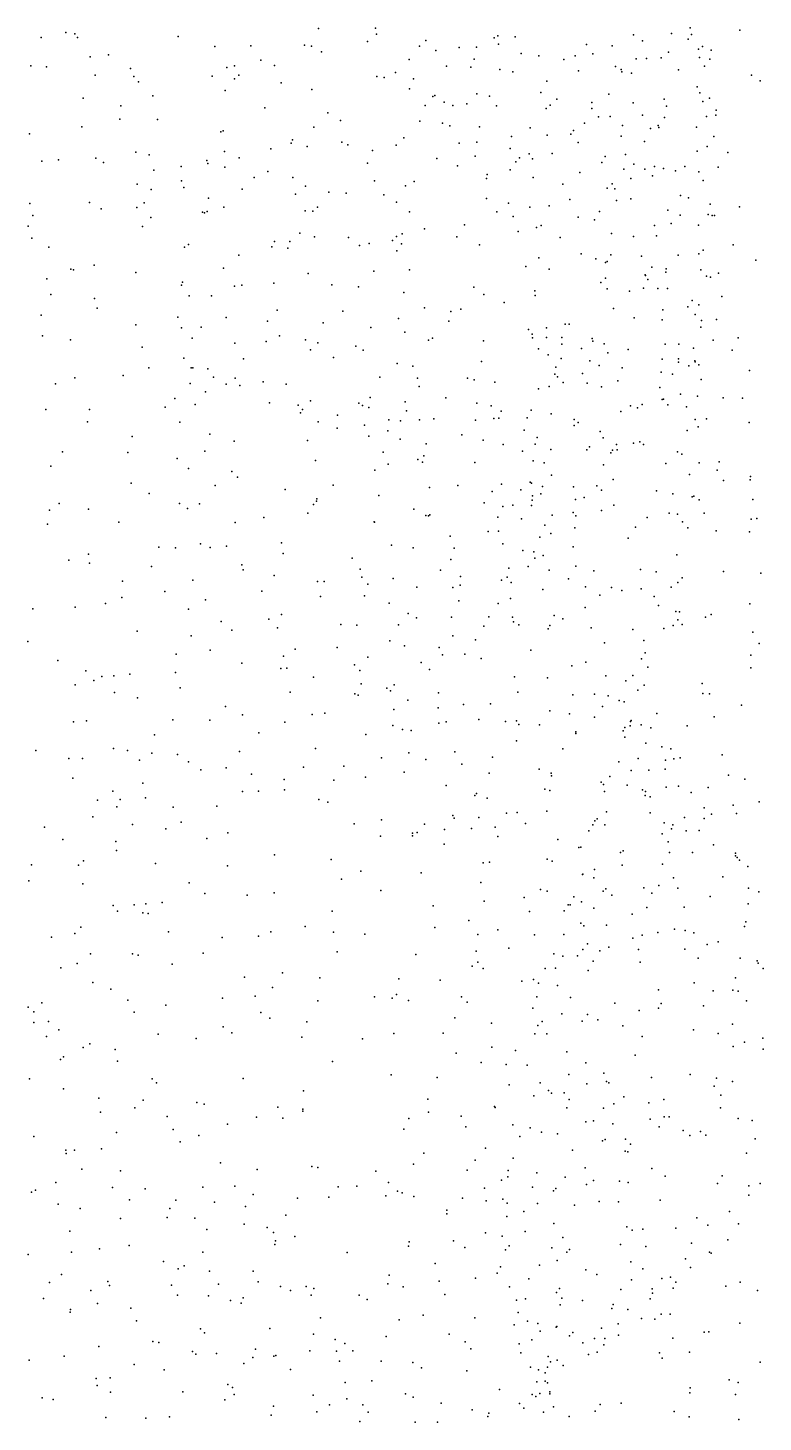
# Model space of a CAD drawing. Header units: metres. Extents: x -25 to 25, y -27.7 to 27.8.
# Drawn here: x -0.499 to 0.913, y -10.714 to -8.034 of the extents above; entities that cross this region are included whole.
import ezdxf

# ---------------------------------------------------------------- set-up
doc = ezdxf.new("R2010")
doc.units = ezdxf.units.M

msp = doc.modelspace()

# ---------------------------------------------------------------- linework, layer by layer
for p in [(0.0594, -8.0354, 0.8629), (0.1688, -8.0348, 21.5922), (0.7734, -8.0342, 22.6633), (0.8689, -8.0383, 4.5713), (-0.4734, -8.0529, 23.0585), (-0.4258, -8.0433, 22.234), (-0.4083, -8.0454, 21.0852), (-0.4035, -8.0527, 0.9804), (-0.2102, -8.0505, 0.8836), (0.1534, -8.0604, 4.7418), (0.171, -8.0462, 21.3028), (0.2658, -8.0587, 23.1806), (0.3968, -8.0535, 2.8511), (0.4039, -8.0498, 23.1397), (0.4055, -8.0655, 20.8941), (0.4372, -8.0516, 20.7911), (0.5741, -8.0659, 15.3772), (0.6645, -8.0475, 3.0953), (0.6818, -8.0591, 22.8795), (0.7374, -8.0449, 22.7911), (0.7693, -8.056, 22.2941), (0.7762, -8.0468, 3.3576), (-0.3793, -8.09, 23.1048), (-0.3442, -8.086, 14.3398), (-0.1394, -8.0698, 22.7531), (-0.0708, -8.0685, 22.9294), (0.0327, -8.0676, 23.2212), (0.0459, -8.0696, 20.0128), (0.0653, -8.0805, 14.6563), (0.2533, -8.0695, 21.6854), (0.2849, -8.0777, 21.152), (0.33, -8.072, 21.7407), (0.3627, -8.071, 23.3262), (0.449, -8.0835, 14.805), (0.4827, -8.0881, 21.8705), (0.5526, -8.0882, 14.1727), (0.5865, -8.0841, 15.1414), (0.6233, -8.0687, 22.0303), (0.6697, -8.0937, 0.8963), (0.6896, -8.0928, 4.7391), (0.7179, -8.0919, 14.8379), (0.7317, -8.0807, 20.4047), (0.7895, -8.0754, 22.3856), (0.7916, -8.0914, 14.17), (0.7969, -8.0699, 22.4709), (0.8135, -8.0769, 20.2497), (-0.4929, -8.1074, 21.7623), (-0.4629, -8.1089, 14.4201), (-0.3019, -8.112, 23.1421), (-0.1167, -8.1104, 20.9098), (-0.102, -8.1071, 23.2045), (-0.0514, -8.0963, 20.5352), (-0.0253, -8.1065, 14.6015), (0.2075, -8.1202, 21.3971), (0.2076, -8.1202, 21.5083), (0.2339, -8.0948, 21.6069), (0.3055, -8.1078, 0.8433), (0.3523, -8.1095, 14.7717), (0.3584, -8.0946, 21.0651), (0.4079, -8.1144, 21.7838), (0.4331, -8.1189, 20.9603), (0.531, -8.0951, 20.7066), (0.5586, -8.1165, 21.9372), (0.63, -8.1084, 14.8121), (0.6408, -8.1139, 14.8362), (0.642, -8.1185, 20.542), (0.7507, -8.115, 22.2136), (0.801, -8.1077, 22.5982), (0.8112, -8.0943, 14.8804), (-0.3695, -8.1252, 21.2721), (-0.2953, -8.1278, 14.4703), (-0.2864, -8.1376, 0.7674), (-0.1447, -8.1267, 22.5965), (-0.102, -8.1323, 12.4945), (-0.0933, -8.1254, 4.7172), (-0.0121, -8.1399, 14.213), (0.1715, -8.1276, 0.7341), (0.1859, -8.1295, 14.2153), (0.2417, -8.132, 2.9707), (0.4984, -8.1367, 23.0976), (0.6605, -8.1214, 15.8979), (0.7866, -8.1477, 14.7927), (0.8915, -8.1251, 20.1313), (0.9077, -8.1361, 14.8747), (-0.3925, -8.1693, 14.4317), (-0.2586, -8.1651, 12.7238), (-0.1196, -8.1544, 12.8082), (0.0467, -8.1527, 23.2374), (0.2345, -8.1516, 23.2127), (0.2794, -8.1663, 21.5738), (0.2832, -8.1644, 4.8367), (0.3634, -8.1612, 23.171), (0.388, -8.1654, 21.1343), (0.4863, -8.1582, 14.7757), (0.5174, -8.1713, 20.8448), (0.6172, -8.1617, 21.985), (0.7234, -8.171, 20.4545), (0.7922, -8.159, 14.3934), (0.8105, -8.169, 22.423), (-0.3199, -8.1841, 4.7073), (-0.0437, -8.1881, 20.7077), (0.0774, -8.1973, 12.707), (0.2642, -8.1837, 19.7874), (0.3012, -8.1772, 21.3), (0.3178, -8.1831, 21.6739), (0.3443, -8.1805, 21.2263), (0.4017, -8.1838, 0.7463), (0.4968, -8.1892, 20.9762), (0.5046, -8.183, 14.0531), (0.5845, -8.1893, 20.7497), (0.5848, -8.1777, 15.5174), (0.664, -8.1782, 14.7592), (0.7279, -8.1845, 22.8547), (0.7978, -8.1755, 22.3086), (0.8232, -8.1926, 22.55), (-0.395, -8.2246, 2.9536), (-0.3219, -8.2099, 23.1425), (-0.2498, -8.21, 0.612), (0.0507, -8.225, 14.0565), (0.102, -8.2123, 14.627), (0.2544, -8.2134, 3.1526), (0.298, -8.2176, 21.4012), (0.3116, -8.2227, 23.0892), (0.3685, -8.2246, 14.7294), (0.4659, -8.2264, 3.261), (0.5705, -8.2175, 0.7565), (0.5971, -8.2049, 15.045), (0.6196, -8.2046, 19.5898), (0.6432, -8.2219, 20.6153), (0.6821, -8.2022, 22.9557), (0.6971, -8.2276, 20.529), (0.7122, -8.222, 14.5164), (0.713, -8.2257, 3.4661), (0.7239, -8.2064, 22.0985), (0.7855, -8.2249, 14.7155), (0.8045, -8.2043, 23.2744), (0.823, -8.2019, 16.071), (-0.4957, -8.2379, 14.4288), (-0.1283, -8.2339, 14.5023), (-0.1235, -8.232, 23.2175), (0.0096, -8.2491, 23.2531), (0.1044, -8.254, 23.2553), (0.2235, -8.2458, 14.6709), (0.3639, -8.2537, 13.9544), (0.4305, -8.2431, 21.746), (0.4989, -8.2404, 21.0757), (0.5443, -8.2386, 23.0889), (0.549, -8.2312, 21.879), (0.5583, -8.2546, 20.9647), (0.6407, -8.2426, 14.7064), (0.686, -8.2524, 22.0333), (0.8189, -8.2433, 22.6413), (-0.2917, -8.2732, 21.9683), (-0.266, -8.2784, 21.2981), (-0.1212, -8.272, 22.3305), (-0.0319, -8.2667, 22.5293), (0.0068, -8.2558, 20.4129), (0.0378, -8.2622, 14.5698), (0.1157, -8.2587, 22.828), (0.1632, -8.2697, 19.9557), (0.2089, -8.2596, 13.9559), (0.3299, -8.2559, 21.5327), (0.3602, -8.2806, 21.3828), (0.4274, -8.2659, 23.1575), (0.464, -8.2762, 23.0758), (0.5086, -8.2759, 21.8153), (0.6101, -8.2814, 14.9002), (0.6491, -8.2774, 20.7008), (0.7866, -8.2712, 20.3586), (0.8059, -8.2623, 3.5947), (0.8456, -8.2738, 20.2507), (-0.4721, -8.2905, 23.0913), (-0.4398, -8.2881, 0.6507), (-0.3683, -8.2845, 23.1303), (-0.3535, -8.2928, 14.3608), (-0.2568, -8.3076, 14.445), (-0.2044, -8.3008, 23.185), (-0.1548, -8.2889, 13.006), (-0.1533, -8.2947, 0.4405), (-0.1205, -8.3022, 13.9413), (-0.0928, -8.2843, 20.9981), (0.1537, -8.2945, 4.9006), (0.2866, -8.2853, 22.9452), (0.3268, -8.2994, 3.3144), (0.4275, -8.3069, 21.2815), (0.4385, -8.2916, 19.6976), (0.4455, -8.2842, 4.8871), (0.4705, -8.2862, 21.1836), (0.6037, -8.2927, 20.8877), (0.6462, -8.3055, 23.0125), (0.6649, -8.2961, 4.7773), (0.6866, -8.306, 20.6075), (0.7049, -8.3006, 15.9042), (0.722, -8.3043, 20.5006), (0.7629, -8.3005, 19.5687), (0.8274, -8.3022, 4.6458), (-0.2889, -8.3348, 21.5136), (-0.2034, -8.3284, 22.1124), (-0.0639, -8.322, 23.2341), (-0.0376, -8.3102, 14.5159), (0.0103, -8.3216, 20.5795), (0.1668, -8.3281, 23.2487), (0.2431, -8.3298, 12.6541), (0.3824, -8.3239, 21.6298), (0.3837, -8.316, 14.6934), (0.4718, -8.3217, 0.5633), (0.529, -8.3347, 23.0952), (0.5617, -8.3123, 3.4174), (0.6235, -8.3342, 21.9508), (0.6595, -8.3237, 23.093), (0.7008, -8.3185, 0.5039), (0.7455, -8.3087, 14.6463), (0.7903, -8.311, 22.7786), (0.7987, -8.3275, 13.9645), (-0.2617, -8.3447, 12.8576), (-0.1994, -8.3411, 14.0994), (-0.1518, -8.3615, 14.4656), (-0.0871, -8.3445, 4.8863), (0.0155, -8.3539, 13.0925), (0.0343, -8.3383, 3.1978), (0.0795, -8.35, 23.2451), (0.1128, -8.352, 22.6207), (0.1849, -8.3553, 14.6269), (0.2266, -8.338, 0.4168), (0.6142, -8.3426, 15.5164), (0.6287, -8.3434, 13.8617), (0.755, -8.3563, 14.1334), (0.7705, -8.3606, 22.179), (-0.4951, -8.3715, 4.7409), (-0.3803, -8.3698, 23.1198), (-0.3581, -8.3818, 14.4245), (-0.2892, -8.3796, 23.1527), (-0.2753, -8.3706, 21.7199), (-0.1636, -8.3887, 23.1874), (-0.1541, -8.3874, 0.2677), (-0.1226, -8.3787, 3.1297), (0.0336, -8.386, 0.2711), (0.0485, -8.3867, 13.6524), (0.0576, -8.3788, 14.5523), (0.2091, -8.3691, 13.6954), (0.2342, -8.3876, 23.2216), (0.3823, -8.3623, 13.7434), (0.4022, -8.3879, 21.5085), (0.4247, -8.3713, 23.1537), (0.4655, -8.3791, 14.654), (0.5026, -8.3766, 21.2423), (0.542, -8.3639, 21.8306), (0.5992, -8.3873, 21.0825), (0.6318, -8.366, 14.5403), (0.6596, -8.3626, 3.5472), (0.7303, -8.3849, 22.0855), (0.812, -8.373, 22.6921), (0.8684, -8.3783, 14.605), (-0.4983, -8.4154, 14.4146), (-0.4895, -8.3946, 0.5123), (-0.2626, -8.3986, 14.2931), (-0.1598, -8.3898, 12.6884), (0.3402, -8.4131, 4.9542), (0.4332, -8.3968, 0.4085), (0.4869, -8.4143, 21.7351), (0.5585, -8.398, 21.1781), (0.5895, -8.4031, 23.0564), (0.7046, -8.4142, 15.756), (0.7367, -8.4101, 22.8743), (0.754, -8.3944, 14.5874), (0.7897, -8.4134, 20.3891), (0.8083, -8.3928, 0.3169), (0.8154, -8.3951, 22.3198), (0.8204, -8.3947, 23.0562), (-0.4913, -8.4384, 23.0747), (-0.2789, -8.4162, 3.0211), (0.0236, -8.4287, 13.2961), (0.0516, -8.4358, 4.98), (0.1172, -8.4372, 3.4364), (0.2091, -8.4353, 0.2553), (0.2202, -8.4301, 14.6114), (0.2628, -8.4204, 22.6886), (0.3254, -8.4356, 14.6209), (0.4433, -8.4259, 21.4128), (0.4781, -8.4177, 22.8761), (0.524, -8.4372, 13.6648), (0.622, -8.4297, 21.9427), (0.6645, -8.4354, 14.5729), (0.7089, -8.4341, 20.8347), (-0.4587, -8.4559, 0.3718), (-0.1976, -8.456, 21.3436), (-0.1904, -8.4504, 14.4426), (-0.03, -8.455, 20.9562), (-0.0251, -8.4446, 23.2279), (0.0006, -8.4578, 22.248), (0.0047, -8.4447, 14.5099), (0.1383, -8.4523, 20.1958), (0.1571, -8.4489, 23.2356), (0.2015, -8.4428, 20.0241), (0.2097, -8.4629, 13.3753), (0.2191, -8.4495, 13.204), (0.3689, -8.4514, 19.8202), (0.564, -8.4687, 21.8533), (0.7903, -8.4684, 22.2424), (0.7986, -8.4615, 22.7558), (0.8563, -8.4511, 14.5502), (-0.3715, -8.4904, 14.5667), (-0.1233, -8.4961, 13.4432), (-0.0936, -8.4713, 3.285), (0.4578, -8.4927, 21.6727), (0.4829, -8.476, 14.596), (0.5925, -8.4784, 21.203), (0.611, -8.4851, 14.3533), (0.6137, -8.4834, 4.728), (0.6211, -8.4704, 15.2836), (0.6799, -8.4732, 22.8989), (0.6999, -8.4941, 20.9947), (0.7501, -8.4708, 20.6482), (0.8993, -8.4809, 20.2187), (-0.4625, -8.5167, 2.9676), (-0.4165, -8.4983, 14.4152), (-0.4113, -8.499, 4.8795), (-0.2913, -8.5047, 14.415), (-0.2015, -8.5229, 0.1136), (0.0399, -8.5066, 0.115), (0.1657, -8.5019, 22.4195), (0.2342, -8.4996, 23.2012), (0.5024, -8.4982, 21.3841), (0.6108, -8.5152, 21.9399), (0.6867, -8.5088, 22.9358), (0.6878, -8.5102, 13.8187), (0.692, -8.5179, 22.0504), (0.7267, -8.5038, 20.8905), (0.7275, -8.4972, 14.5339), (0.7942, -8.499, 20.4164), (0.8046, -8.5118, 22.666), (0.8123, -8.5131, 22.4108), (0.828, -8.5054, 22.5339), (-0.4547, -8.5469, 23.068), (-0.2036, -8.5291, 14.2069), (-0.1888, -8.5491, 21.4914), (-0.146, -8.5496, 13.7912), (-0.102, -8.531, 21.2026), (-0.0877, -8.5285, 23.1784), (-0.0263, -8.5251, 3.4174), (0.0851, -8.528, 20.6489), (0.1364, -8.5323, 23.204), (0.2232, -8.5426, 14.5984), (0.3581, -8.5326, 14.6088), (0.3771, -8.5467, 23.1488), (0.4748, -8.5394, 21.5665), (0.4757, -8.5486, 21.4672), (0.6018, -8.5239, 0.2551), (0.614, -8.5356, 22.7725), (0.657, -8.5404, 19.6866), (0.6838, -8.5343, 21.0699), (0.7113, -8.5349, 15.5755), (0.7299, -8.5353, 4.5639), (-0.371, -8.5545, 23.0947), (-0.3656, -8.5728, 0.1538), (0.2632, -8.5722, 12.7666), (0.3326, -8.5752, 3.6393), (0.4163, -8.5619, 13.4305), (0.6263, -8.5739, 21.1902), (0.721, -8.5765, 21.0025), (0.769, -8.5703, 20.6135), (0.7775, -8.5582, 22.7451), (0.79, -8.5667, 22.3103), (0.834, -8.5504, 14.5103), (-0.4735, -8.5866, 14.8468), (-0.2105, -8.5906, 14.4503), (-0.1181, -8.5911, 21.3513), (-0.0384, -8.5983, 23.1707), (-0.0196, -8.5768, 5.0402), (0.0684, -8.6015, 23.1732), (0.106, -8.5786, 22.2254), (0.2131, -8.5929, 20.218), (0.3097, -8.5983, 19.9975), (0.314, -8.5797, 0.1495), (0.666, -8.5918, 13.9832), (0.7198, -8.5956, 22.1328), (0.7831, -8.5852, 3.6883), (0.7953, -8.5965, 22.5976), (0.8239, -8.5945, 4.4458), (-0.4707, -8.626, 23.0422), (-0.2911, -8.6052, 23.1094), (-0.2035, -8.6109, 12.9701), (-0.166, -8.6096, 23.1405), (-0.0152, -8.6259, 14.518), (0.1603, -8.6101, 20.47), (0.2253, -8.6193, 23.1614), (0.4629, -8.6141, 22.5616), (0.4702, -8.623, 0.1374), (0.4703, -8.63, 4.795), (0.4972, -8.6294, 14.8422), (0.4974, -8.611, 21.521), (0.5272, -8.6293, 21.4166), (0.533, -8.6038, 14.5541), (0.541, -8.6036, 14.4494), (0.7941, -8.6093, 20.4609), (0.8658, -8.6299, 20.2997), (-0.4172, -8.6341, 14.4254), (-0.2795, -8.6481, 14.6635), (-0.1832, -8.6305, 13.1662), (-0.1012, -8.6402, 21.714), (-0.041, -8.6371, 21.8563), (0.0345, -8.6338, 22.0096), (0.044, -8.653, -0.0013), (0.058, -8.6397, 21.0171), (0.1309, -8.6459, 12.6892), (0.1452, -8.654, 23.161), (0.271, -8.6344, 14.6012), (0.2786, -8.6309, 22.35), (0.3762, -8.636, 23.1224), (0.482, -8.6514, 13.6825), (0.5272, -8.6423, 23.0192), (0.5644, -8.6504, 4.6739), (0.585, -8.6312, 21.3015), (0.5864, -8.6363, 14.2147), (0.6083, -8.6416, 21.9763), (0.6542, -8.6524, 22.6304), (0.7253, -8.6425, 22.7973), (0.7516, -8.6425, 20.9314), (0.7798, -8.6497, 20.6503), (0.8177, -8.6344, 20.3734), (0.8538, -8.6535, 0.0337), (-0.1993, -8.6691, 0.0022), (-0.0848, -8.6701, 3.5119), (0.0884, -8.6677, 14.5719), (0.2107, -8.6792, 0.0194), (0.3726, -8.6755, 4.922), (0.5004, -8.663, 19.87), (0.5259, -8.6697, 15.0418), (0.5807, -8.6745, 13.8803), (0.5988, -8.6831, 15.2225), (0.6154, -8.659, 22.9382), (0.7195, -8.6708, 22.1861), (0.7507, -8.6705, 22.7191), (0.7508, -8.6768, 22.2715), (0.7708, -8.6837, 22.3583), (0.7821, -8.674, 20.7597), (0.7829, -8.6764, 22.4928), (0.7901, -8.6817, 14.4806), (-0.4085, -8.7068, 3.2639), (-0.3157, -8.7023, 15.0162), (-0.2665, -8.6877, 14.4472), (-0.1854, -8.6877, 14.4707), (-0.1822, -8.688, 23.1149), (-0.1529, -8.6897, 13.9882), (-0.1425, -8.7056, 13.7398), (-0.1005, -8.7078, 15.4828), (0.1775, -8.7054, 20.6374), (0.2405, -8.6846, 5.0113), (0.2496, -8.7078, 22.163), (0.3459, -8.7075, 12.9931), (0.3583, -8.7106, 13.2889), (0.5137, -8.6999, 14.5493), (0.5154, -8.6865, 21.7697), (0.5189, -8.7051, 21.4743), (0.5669, -8.6986, 21.9178), (0.6431, -8.6878, 4.542), (0.7179, -8.696, 15.4278), (0.7395, -8.6997, 21.045), (0.7943, -8.71, 20.5567), (0.8876, -8.6929, 22.6285), (-0.4454, -8.7183, 15.1519), (-0.187, -8.718, 15.1021), (-0.1577, -8.7336, 14.2407), (-0.1176, -8.7188, 12.8162), (-0.0916, -8.7218, 14.5202), (-0.0469, -8.7143, 23.1267), (-0.0029, -8.7193, 15.2914), (0.2526, -8.7235, 14.6146), (0.3983, -8.7152, 14.6011), (0.4823, -8.7281, 21.6885), (0.5025, -8.7236, 14.3585), (0.5294, -8.7161, 22.4213), (0.5753, -8.7173, 21.3498), (0.6028, -8.724, 22.0172), (0.6342, -8.7126, 22.8662), (0.7152, -8.7253, 0.0146), (-0.2352, -8.7636, 14.4959), (-0.2165, -8.7465, 3.4651), (-0.1772, -8.7582, 5.0561), (-0.0345, -8.7553, 14.9785), (0.0204, -8.7595, 21.6822), (0.0441, -8.751, 5.0876), (0.1371, -8.7556, 21.9221), (0.1439, -8.7604, 15.1418), (0.1561, -8.7637, 20.9857), (0.159, -8.7449, 15.3182), (0.2257, -8.7531, 15.4691), (0.304, -8.7455, 20.2735), (0.3637, -8.7557, 13.517), (0.3909, -8.7607, 23.044), (0.6586, -8.7607, 21.1973), (0.6809, -8.7585, 22.7518), (0.7198, -8.7484, 4.4224), (0.7219, -8.7478, 22.3159), (0.7302, -8.7586, 22.5459), (0.7551, -8.7382, 22.5052), (0.7663, -8.7627, 3.7381), (0.7874, -8.7419, 19.7892), (0.8365, -8.7454, 20.3543), (0.8737, -8.746, 4.3143), (-0.4644, -8.7676, 14.4562), (-0.3802, -8.7678, 14.4782), (0.0248, -8.774, 12.7692), (0.0288, -8.7679, 21.3949), (0.0962, -8.779, 14.6305), (0.1948, -8.7876, 14.6542), (0.2171, -8.7898, 20.7955), (0.2284, -8.7702, 15.6626), (0.2536, -8.7878, 23.0648), (0.2808, -8.7855, 20.4422), (0.361, -8.7883, -0.0117), (0.3965, -8.7849, 14.8894), (0.4061, -8.7847, 14.7198), (0.4106, -8.771, 3.7523), (0.4606, -8.7837, 15.1366), (0.4679, -8.7691, 13.7916), (0.5065, -8.7762, 21.7639), (0.5505, -8.787, 21.4035), (0.6402, -8.7715, 14.5189), (0.6722, -8.7646, 22.2173), (0.783, -8.7871, 20.7747), (0.805, -8.786, 20.4707), (-0.3843, -8.7912, 22.9925), (-0.2071, -8.7921, 23.0414), (-0.1494, -8.8155, 13.5651), (0.059, -8.7914, -0.078), (0.0954, -8.8034, 23.0693), (0.1479, -8.7981, 21.1643), (0.1925, -8.8091, 12.8125), (0.3349, -8.8167, 13.159), (0.4545, -8.8074, 14.6002), (0.5507, -8.7984, 21.972), (0.5583, -8.7928, 22.8668), (0.6004, -8.8099, 3.7541), (0.7676, -8.808, 20.8987), (0.7887, -8.8012, 20.5949), (0.8866, -8.7927, 15.6516), (-0.2983, -8.8198, 22.9983), (-0.1026, -8.8287, 23.0405), (0.0384, -8.8274, 3.6905), (0.1562, -8.8193, 14.9087), (0.2163, -8.8249, -0.0727), (0.2664, -8.8339, 14.6536), (0.3755, -8.8267, 15.6648), (0.4144, -8.8349, 22.0795), (0.4759, -8.8342, 20.1468), (0.4798, -8.8215, 22.9159), (0.5058, -8.8446, 21.8519), (0.5798, -8.8397, 22.2146), (0.6063, -8.8225, 22.7849), (0.6321, -8.8348, 21.2495), (0.6647, -8.8322, 22.3322), (0.6766, -8.8302, 22.4676), (0.6835, -8.835, 21.149), (-0.4321, -8.8494, 14.497), (-0.3067, -8.8503, 5.0304), (-0.2119, -8.8621, 13.1438), (-0.1587, -8.848, 3.5929), (0.0535, -8.8657, 14.7217), (0.1839, -8.85, 23.0377), (0.2506, -8.8641, 21.8086), (0.2591, -8.8691, 21.0376), (0.2616, -8.8568, 5.0126), (0.3601, -8.8697, 22.9654), (0.4515, -8.8481, 15.5081), (0.4719, -8.8666, 21.6885), (0.4929, -8.8705, 13.9922), (0.5752, -8.8455, 22.0804), (0.6209, -8.8509, 22.7042), (0.624, -8.8461, 22.237), (0.6332, -8.8454, 19.9793), (0.7488, -8.849, 21.0045), (0.7575, -8.8536, 14.5157), (0.7904, -8.8704, 19.9343), (0.8292, -8.8686, 22.2752), (-0.4544, -8.877, 15.6746), (-0.1899, -8.8812, 14.5799), (-0.1069, -8.8873, 14.4533), (-0.0961, -8.8976, 14.6242), (0.168, -8.8842, 14.7026), (0.1933, -8.8728, 21.6242), (0.5073, -8.8942, 22.8087), (0.6067, -8.8743, 14.5478), (0.7264, -8.8718, -0.1125), (0.7721, -8.8929, 20.8642), (0.8255, -8.8844, 20.37), (0.8893, -8.8963, -0.1694), (-0.3001, -8.9093, 14.5598), (-0.1392, -8.9142, 14.0622), (-0.0046, -8.9217, 14.5716), (0.0876, -8.9131, 22.9932), (0.2729, -8.918, 13.011), (0.3273, -8.9137, 15.9366), (0.4108, -8.9111, 21.8391), (0.4479, -8.9223, 15.7735), (0.4659, -8.9077, 4.6967), (0.4689, -8.9094, 14.6222), (0.4898, -8.9156, 21.5932), (0.549, -8.9162, 22.123), (0.5943, -8.9148, 21.3123), (0.6032, -8.9229, 22.4447), (0.6254, -8.9024, 22.5472), (0.7088, -8.9243, 21.0892), (0.8377, -8.9045, 15.5478), (0.8885, -8.9031, 14.5348), (-0.4385, -8.9487, 22.9258), (-0.2659, -8.9293, 15.947), (-0.2075, -8.9486, 14.6299), (-0.1694, -8.9494, -0.1148), (0.0497, -8.9502, 16.0651), (0.0556, -8.9437, -0.1268), (0.0562, -8.9394, 14.7175), (0.1756, -8.9333, 22.9718), (0.3777, -8.9469, 20.7374), (0.3934, -8.9257, 3.7985), (0.4701, -8.9419, 14.2373), (0.4708, -8.9337, 20.4023), (0.4866, -8.9297, 21.8322), (0.5531, -8.9405, 22.6275), (0.5701, -8.937, 14.5946), (0.6269, -8.9514, 21.2435), (0.7402, -8.9302, 14.5483), (0.777, -8.9354, 20.7347), (0.7802, -8.9341, 20.641), (0.7905, -8.9413, 20.5327), (0.8937, -8.9407, 22.0976), (-0.4573, -8.9612, 0.012), (-0.382, -8.9596, 14.5787), (-0.1924, -8.9584, 12.9111), (-0.0452, -8.9751, 5.0873), (0.0393, -8.9672, 22.9353), (0.2424, -8.9591, 13.4549), (0.2654, -8.9715, 13.1828), (0.2711, -8.9725, 22.8789), (0.2734, -8.9706, 13.6334), (0.4041, -8.9749, 21.4308), (0.4137, -8.9544, 14.6784), (0.4329, -8.9519, 22.8096), (0.4494, -8.9782, 20.5952), (0.4687, -8.9522, 21.6989), (0.5084, -8.9707, 22.0105), (0.5489, -8.9659, 22.329), (0.5535, -8.9723, -0.14), (0.6029, -8.9618, 15.5783), (0.691, -8.9753, 4.3942), (0.7333, -8.9672, 21.008), (0.7492, -8.969, 20.9208), (0.8006, -8.9671, 20.4283), (0.8903, -8.9784, 20.278), (0.9012, -8.9773, 14.5852), (-0.4611, -8.9883, 3.6222), (-0.3239, -8.9843, 22.9103), (-0.1003, -8.9849, 14.7127), (0.1662, -8.9836, 14.7889), (0.1672, -8.9846, 3.7957), (0.3851, -9.0026, 4.8664), (0.4052, -9.002, 14.4319), (0.4943, -8.9903, 22.1231), (0.5517, -8.995, 21.3961), (0.6682, -8.9942, 14.6005), (0.7587, -8.9837, 21.9401), (0.7689, -8.9955, 20.1469), (0.8235, -9.0011, 20.3502), (0.8873, -9.003, 3.8268), (-0.2472, -9.0322, 22.8884), (-0.1671, -9.0263, 13.7385), (-0.1174, -9.0303, 14.1968), (-0.0117, -9.024, 14.7866), (0.1998, -9.0285, 22.8351), (0.3123, -9.0111, 14.7625), (0.4134, -9.0258, 22.705), (0.4844, -9.0132, 22.2571), (0.5059, -9.0059, 22.5213), (0.5484, -9.0319, 21.5362), (0.6541, -9.0154, 21.748), (-0.4199, -9.0575, 15.9536), (-0.3821, -9.0456, 14.6693), (-0.2155, -9.0336, 13.4387), (-0.1484, -9.0329, 16.0921), (-0.0084, -9.0447, 22.8582), (0.1241, -9.0534, 12.7822), (0.2413, -9.0339, 14.8093), (0.3134, -9.0564, 5.0206), (0.3198, -9.0342, 13.8003), (0.4523, -9.039, 21.902), (0.473, -9.0415, 22.3728), (0.4752, -9.0534, 14.7225), (0.4913, -9.0483, 21.1541), (0.7476, -9.0469, 20.843), (-0.3802, -9.0635, 22.8805), (-0.2614, -9.0695, 13.016), (-0.088, -9.0664, 14.8061), (-0.0855, -9.0759, 12.8227), (0.1398, -9.0749, 22.7845), (0.2936, -9.0769, 22.6959), (0.4254, -9.0731, 22.2609), (0.4623, -9.0699, 21.7755), (0.5024, -9.0768, 3.8128), (0.5539, -9.0689, 15.825), (0.5881, -9.0782, 21.2857), (0.6783, -9.0753, 21.0846), (0.7084, -9.0799, 21.5608), (0.8372, -9.0794, 20.2961), (0.9093, -9.0826, 20.2415), (-0.317, -9.0976, -0.0726), (-0.1819, -9.0959, 22.8384), (-0.0255, -9.0868, 14.8761), (0.0575, -9.0985, -0.1377), (0.0703, -9.0983, 14.9119), (0.143, -9.0901, 5.1062), (0.1545, -9.1038, 16.1677), (0.2028, -9.0927, 13.5696), (0.2483, -9.1091, 12.9281), (0.3176, -9.1099, 3.8396), (0.3317, -9.1054, 22.5693), (0.3321, -9.089, 14.5655), (0.4112, -9.0961, 22.3549), (0.4222, -9.0899, 22.1229), (0.4295, -9.1005, 14.2931), (0.5398, -9.0935, 21.4419), (0.5726, -9.1087, 20.8772), (0.6221, -9.1102, 21.1949), (0.7371, -9.1094, 20.4925), (0.7499, -9.1003, 20.6807), (0.7583, -9.0915, 20.5842), (-0.3182, -9.1294, 13.1542), (-0.2358, -9.1179, 14.8053), (-0.1574, -9.1337, 13.903), (-0.0496, -9.1169, 22.7959), (0.0636, -9.127, 14.4666), (0.1476, -9.1259, 14.9708), (0.329, -9.1357, 14.884), (0.428, -9.1309, 14.8084), (0.4906, -9.1141, 21.6029), (0.5997, -9.1245, 14.6935), (0.6421, -9.1158, 20.7062), (0.6794, -9.1128, 21.313), (0.7043, -9.1275, 3.814), (-0.4895, -9.1512, 14.7392), (-0.4079, -9.1478, 14.7647), (-0.3496, -9.1407, 22.8475), (-0.1902, -9.1519, 14.8862), (-0.0118, -9.1616, 22.735), (0.1951, -9.1402, 13.3116), (0.2315, -9.1598, 13.145), (0.387, -9.1661, 22.1745), (0.4045, -9.1405, 14.076), (0.5119, -9.1641, 4.646), (0.5719, -9.1487, 21.3854), (0.7125, -9.1446, 20.8966), (0.7459, -9.1559, 21.1344), (0.7527, -9.157, 14.6982), (0.814, -9.1619, 4.2771), (0.8879, -9.1414, 20.4388), (-0.1273, -9.1755, 14.9629), (-0.1068, -9.192, 22.7484), (-0.0358, -9.171, 14.3129), (-0.0194, -9.1878, 15.0502), (0.1023, -9.1812, 15.055), (0.1332, -9.1822, 3.8768), (0.2129, -9.1818, 15.0275), (0.248, -9.168, 22.5551), (0.3152, -9.1667, 22.4568), (0.377, -9.1845, 14.4469), (0.4322, -9.167, 22.0196), (0.4343, -9.1759, 4.817), (0.4441, -9.1818, 16.0535), (0.5004, -9.1897, 21.7315), (0.504, -9.1828, 14.8172), (0.5289, -9.1699, -0.2056), (0.5834, -9.1875, 14.7686), (0.6634, -9.1904, 21.1336), (0.7226, -9.1888, 20.6407), (0.741, -9.1833, 20.5146), (0.7495, -9.1719, 20.9186), (0.758, -9.181, 20.4116), (0.8027, -9.1673, 20.3265), (-0.4987, -9.2138, 14.8193), (-0.2889, -9.1939, 22.8034), (-0.185, -9.2028, -0.1024), (0.1967, -9.2128, 15.1102), (0.3174, -9.2032, 16.1619), (0.3608, -9.2104, 22.2445), (0.6088, -9.2166, 21.3078), (0.6846, -9.212, -0.2833), (0.8935, -9.1961, 20.6749), (0.9057, -9.2177, 20.9145), (-0.2137, -9.2384, 15.006), (-0.1487, -9.2302, 3.8999), (-0.0076, -9.2422, 16.23), (0.0146, -9.2284, 22.6435), (0.0954, -9.225, 15.1441), (0.1542, -9.2438, 12.7677), (0.2248, -9.2221, -0.1565), (0.2913, -9.2255, 22.331), (0.2975, -9.2394, 13.8852), (0.3409, -9.2381, 15.004), (0.4676, -9.2306, 14.9144), (0.6871, -9.2356, 20.8625), (0.8898, -9.2398, 3.8641), (-0.4415, -9.25, 14.9094), (-0.3875, -9.2704, 5.0993), (-0.2149, -9.2732, 16.196), (-0.088, -9.2554, 15.158), (-0.0129, -9.2657, 15.2312), (-0.0011, -9.265, -0.136), (0.1287, -9.2585, 22.5366), (0.1388, -9.2696, 15.256), (0.2565, -9.2544, 14.5155), (0.2725, -9.2677, 15.135), (0.3722, -9.2467, 22.114), (0.5459, -9.2604, 21.7109), (0.5732, -9.2535, 21.5958), (0.6801, -9.2474, 14.8031), (0.6918, -9.2632, 20.7124), (0.8902, -9.2644, 20.1707), (-0.4077, -9.2973, 22.778), (-0.3722, -9.2887, 13.1529), (-0.3567, -9.2808, 16.1239), (-0.3335, -9.2796, 15.0155), (-0.3029, -9.2766, 22.7504), (0.0499, -9.2826, 14.4053), (0.1414, -9.2953, 16.2421), (0.2047, -9.2973, 22.3744), (0.4357, -9.2819, 14.9985), (0.4994, -9.2839, 21.8612), (0.6114, -9.2799, 21.4026), (0.6501, -9.2892, 21.2001), (0.6632, -9.2793, 20.9679), (0.6853, -9.2977, 20.6031), (0.7962, -9.2945, 20.2607), (-0.3321, -9.3118, 13.3561), (-0.2883, -9.3223, 15.1476), (-0.2065, -9.3029, 15.1611), (0.0051, -9.3115, 15.3641), (0.1296, -9.3141, 22.4329), (0.1358, -9.3169, 15.4125), (0.1908, -9.3037, 13.6772), (0.1975, -9.3087, 15.3545), (0.2314, -9.3265, 22.2821), (0.2897, -9.3126, 12.9525), (0.4423, -9.3112, 14.288), (0.548, -9.3162, 14.969), (0.5895, -9.3149, 21.6613), (0.6161, -9.3182, 21.5046), (0.6732, -9.3076, 14.8918), (0.7975, -9.3137, 14.8683), (0.8105, -9.3141, 15.5153), (-0.119, -9.339, 15.3341), (0.0718, -9.3514, 15.4638), (0.2042, -9.3443, 13.2521), (0.2896, -9.3412, 15.2932), (0.3378, -9.3347, 22.126), (0.3897, -9.3337, 22.0454), (0.5038, -9.347, 3.8849), (0.5414, -9.353, 4.7909), (0.6049, -9.3389, 4.6093), (0.6368, -9.3275, 21.2845), (0.6465, -9.3295, 21.047), (0.7097, -9.3521, 15.6921), (0.8718, -9.3362, 14.9023), (-0.4109, -9.3681, 15.1446), (-0.3861, -9.3664, 12.9961), (-0.2206, -9.3646, 15.2718), (-0.1494, -9.3648, 14.0274), (-0.0865, -9.3546, 5.1723), (-0.0053, -9.3689, 22.5192), (0.0471, -9.3544, 4.0258), (0.2024, -9.3755, -0.1617), (0.2904, -9.3706, 15.3725), (0.3049, -9.3682, 3.987), (0.3673, -9.3636, 14.0246), (0.4184, -9.3676, 5.1293), (0.4401, -9.3666, -0.2229), (0.4443, -9.3732, 16.1191), (0.4842, -9.3737, 21.9562), (0.5897, -9.3593, 21.7621), (0.6476, -9.3788, 20.7921), (0.6582, -9.3759, 21.5802), (0.6587, -9.3678, 21.4202), (0.66, -9.3657, 20.9702), (0.6791, -9.3739, 14.9848), (0.698, -9.3797, 3.8605), (0.7675, -9.3757, 14.9627), (0.8195, -9.3588, 20.1735), (-0.2555, -9.3931, 5.1755), (-0.055, -9.3893, 15.4688), (0.1502, -9.3925, 15.547), (0.2208, -9.3827, 5.2035), (0.2373, -9.385, 15.4984), (0.4396, -9.4046, 15.2271), (0.554, -9.3874, 15.0783), (0.554, -9.3909, 21.9069), (0.6448, -9.3857, 20.6445), (0.6482, -9.3974, 21.7127), (-0.4833, -9.423, 0.0492), (-0.3342, -9.4192, 4.0356), (-0.3073, -9.4234, 22.6838), (-0.2605, -9.4284, 15.327), (-0.2114, -9.431, 16.2213), (-0.0922, -9.425, 22.5502), (0.0535, -9.4192, 15.5577), (0.2333, -9.4276, 13.7928), (0.3216, -9.4258, 15.4663), (0.5291, -9.4203, 15.1707), (0.6881, -9.4095, 21.3168), (0.7187, -9.416, 20.2851), (0.7364, -9.42, 4.4681), (0.8349, -9.4318, 15.0287), (-0.4198, -9.4389, 13.1519), (-0.394, -9.4386, 22.7107), (-0.2843, -9.4416, -0.0439), (-0.19, -9.4454, 15.4192), (-0.1664, -9.4603, 22.584), (-0.1178, -9.4564, 15.4961), (0.031, -9.4556, 22.4424), (0.1084, -9.4536, 12.6581), (0.1805, -9.4374, 15.6211), (0.2658, -9.4408, 15.569), (0.3346, -9.4493, 12.884), (0.3937, -9.4359, 15.3707), (0.4832, -9.4589, 14.1653), (0.6365, -9.4453, 20.4077), (0.6736, -9.439, 21.1502), (0.7251, -9.459, 21.6686), (0.7261, -9.442, 21.5406), (0.7419, -9.4394, 15.0769), (0.7543, -9.4376, 20.1847), (-0.4121, -9.4766, 15.3018), (-0.2782, -9.4861, 15.3992), (-0.0691, -9.469, 4.1215), (-0.0065, -9.4791, 15.6013), (0.089, -9.4802, 14.4331), (0.1497, -9.4745, 22.3185), (0.2239, -9.4649, 22.2773), (0.3875, -9.4666, 22.1334), (0.5062, -9.4668, 15.3067), (0.507, -9.4718, 22.0223), (0.6026, -9.4845, 21.9594), (0.6188, -9.4734, 20.752), (0.6601, -9.4615, 21.8471), (0.6943, -9.4612, 21.7575), (0.847, -9.471, 15.394), (0.8785, -9.4782, 15.1331), (-0.3355, -9.5014, 12.8112), (-0.273, -9.5141, 13.6981), (-0.0865, -9.5019, 15.5746), (-0.0559, -9.5018, 22.4818), (-0.0056, -9.4987, -0.1456), (0.3045, -9.4908, 22.2274), (0.36, -9.51, 13.9634), (0.3631, -9.5063, 15.5961), (0.494, -9.4974, 16.0409), (0.5036, -9.5005, 15.4148), (0.6067, -9.4889, 20.4747), (0.609, -9.502, 15.2758), (0.6522, -9.4898, 20.3117), (0.6819, -9.4991, 20.9676), (0.6872, -9.51, 20.2092), (0.6875, -9.5024, 21.0782), (0.6969, -9.5125, 15.2488), (0.7271, -9.4937, 15.5136), (0.7511, -9.492, 21.3542), (0.7753, -9.5038, 15.1974), (0.8081, -9.4945, 20.1014), (-0.365, -9.5186, 22.6592), (-0.3282, -9.5318, 16.1914), (-0.3213, -9.5177, 13.5479), (-0.2197, -9.532, 15.5019), (-0.1359, -9.5306, 14.1465), (0.0601, -9.5178, 22.3846), (0.0776, -9.5229, 5.2728), (0.3835, -9.5151, 14.5479), (0.4982, -9.5397, 15.5204), (0.6125, -9.541, 20.8314), (0.8005, -9.5335, 21.6451), (0.8559, -9.5286, -0.3471), (0.9058, -9.5217, 15.2014), (-0.3742, -9.5511, 13.3555), (-0.2975, -9.5654, 22.5988), (-0.2045, -9.5612, 22.5434), (0.1277, -9.5642, 16.2442), (0.1805, -9.5565, 22.2853), (0.263, -9.565, 5.3529), (0.3178, -9.548, 15.6818), (0.3204, -9.5531, 16.1754), (0.3675, -9.5522, 22.1842), (0.4205, -9.5436, 5.3773), (0.4413, -9.5425, 22.1339), (0.4571, -9.5635, 15.5947), (0.5864, -9.5665, 20.3712), (0.5906, -9.5587, 15.4541), (0.595, -9.555, 20.7222), (0.6097, -9.5664, 20.2711), (0.6966, -9.5433, 5.3395), (0.7237, -9.5624, 21.9084), (0.7399, -9.566, 20.1055), (0.7628, -9.552, 21.8107), (0.8001, -9.5539, 3.9361), (0.8143, -9.5456, 21.5013), (0.8625, -9.5446, 20.0404), (-0.4671, -9.5706, 12.9865), (-0.4316, -9.5943, 0.0313), (-0.2337, -9.5737, 13.8623), (-0.1547, -9.5925, 5.2718), (-0.1148, -9.5815, 22.4754), (0.1787, -9.5882, 4.1713), (0.2398, -9.582, 13.7343), (0.2398, -9.5874, 13.2914), (0.2491, -9.581, 15.7219), (0.3016, -9.5752, 12.6809), (0.3536, -9.5735, 4.0931), (0.3987, -9.5707, 15.6621), (0.4037, -9.5885, -0.2636), (0.5192, -9.5942, 4.0408), (0.5788, -9.5775, 20.4802), (0.7195, -9.5836, 15.3923), (0.7374, -9.5737, 4.7525), (0.7655, -9.5775, 21.1852), (0.7908, -9.5772, 15.3316), (-0.3298, -9.5981, 4.1767), (-0.3285, -9.6158, 15.4909), (0.3008, -9.6032, 22.2414), (0.5593, -9.6097, 14.6358), (0.5632, -9.6094, 22.0948), (0.6398, -9.6194, 15.4851), (0.6445, -9.6163, 22.0339), (0.731, -9.5986, 4.9563), (0.7336, -9.6194, 21.0557), (0.7777, -9.6195, 20.0277), (0.8181, -9.6045, 21.7546), (0.8607, -9.6209, 21.4837), (-0.4918, -9.6434, 15.4437), (-0.4013, -9.6439, 5.3012), (-0.3919, -9.6353, 22.6018), (-0.2537, -9.6407, 15.5225), (-0.1155, -9.6451, 16.2349), (-0.0251, -9.624, 15.6772), (0.0839, -9.6326, -0.188), (0.3758, -9.6393, 22.2147), (0.3882, -9.6381, 14.651), (0.4985, -9.6322, 15.6239), (0.5084, -9.6363, 5.554), (0.643, -9.6437, 20.1217), (0.7201, -9.6416, 15.4619), (0.8607, -9.6261, 21.6711), (0.8636, -9.6292, 21.576), (0.8679, -9.6344, 5.3059), (0.884, -9.6465, 4.6044), (-0.497, -9.674, 22.622), (0.1039, -9.6704, 22.3183), (0.1407, -9.6552, 12.6244), (0.2567, -9.6587, 13.5884), (0.5663, -9.6619, 20.6677), (0.5673, -9.6608, 14.1333), (0.5881, -9.6683, 20.7509), (0.5894, -9.652, 15.8367), (0.7417, -9.6678, 21.9688), (0.8363, -9.6661, 15.1455), (-0.3935, -9.6798, 15.4928), (-0.1892, -9.6778, 4.2333), (-0.159, -9.698, 14.164), (-0.0775, -9.7012, 15.6608), (-0.0257, -9.6971, 22.3815), (0.1794, -9.6925, 15.7613), (0.3712, -9.6771, 12.9903), (0.4857, -9.6908, 14.0045), (0.4988, -9.6936, 22.181), (0.6066, -9.6937, 22.1199), (0.6113, -9.6892, 15.5758), (0.623, -9.7013, 20.8276), (0.6844, -9.6872, 15.1191), (0.6999, -9.6973, 14.4021), (0.7131, -9.6828, 20.9825), (0.7497, -9.688, 19.9724), (0.8856, -9.6879, 19.8984), (0.9054, -9.6951, 21.6229), (-0.3352, -9.7215, 13.6776), (-0.2948, -9.7198, 16.1914), (-0.2721, -9.7179, 13.9098), (-0.2405, -9.7153, 12.6408), (0.28, -9.722, 5.4926), (0.3779, -9.7131, 13.8346), (0.4547, -9.706, 15.9796), (0.539, -9.7199, 20.4877), (0.5429, -9.7198, 15.6654), (0.5502, -9.7049, 20.5942), (0.5649, -9.7145, 20.1767), (0.5881, -9.7263, 20.0909), (0.6901, -9.725, 22.0665), (0.7617, -9.7246, 14.9303), (0.812, -9.7038, 21.1677), (0.8848, -9.7179, 21.7714), (-0.3268, -9.7324, 15.5314), (-0.278, -9.7352, 5.3734), (-0.2677, -9.7369, 22.4853), (0.0858, -9.732, 4.2472), (0.348, -9.7499, 22.2625), (0.4649, -9.7328, 15.702), (0.5316, -9.7313, 20.3927), (0.5633, -9.7553, 15.0198), (0.6622, -9.7381, 19.9687), (0.8801, -9.7524, 21.2412), (-0.4534, -9.782, 22.5364), (-0.4083, -9.7749, 12.6771), (-0.3969, -9.7629, 13.4571), (-0.2289, -9.7722, -0.1024), (-0.0558, -9.7802, 22.363), (-0.032, -9.7719, -0.1889), (0.0339, -9.7615, 15.7159), (0.0882, -9.7724, 14.4901), (0.1483, -9.7761, 22.3008), (0.2831, -9.7636, 15.7593), (0.3655, -9.7769, 13.1736), (0.4039, -9.7682, 14.7551), (0.4744, -9.7777, -0.3072), (0.5305, -9.7771, 5.6843), (0.5689, -9.7601, 20.6857), (0.6128, -9.759, 15.5728), (0.6812, -9.7786, 20.8962), (0.7114, -9.7732, 5.6286), (0.7435, -9.7671, 4.0199), (0.7641, -9.7695, 21.0134), (0.7802, -9.7736, 14.548), (0.8775, -9.7616, 21.8674), (-0.1256, -9.783, 15.6385), (0.3623, -9.8092, 15.7579), (0.4252, -9.8036, 22.247), (0.5673, -9.8057, 15.6847), (0.5762, -9.7947, 20.0369), (0.5996, -9.8082, 15.4273), (0.617, -9.8011, 20.8016), (0.6632, -9.7842, 22.1214), (0.674, -9.8057, 15.6355), (0.7634, -9.8052, 22.0285), (0.8061, -9.796, 15.5466), (0.8272, -9.7911, 21.1346), (-0.4039, -9.8326, 22.4776), (-0.3787, -9.8145, 15.5219), (-0.2981, -9.8142, 22.4485), (-0.287, -9.817, 4.3199), (-0.2216, -9.8338, 15.5772), (-0.1623, -9.8132, 22.3894), (0.0951, -9.8101, 16.1676), (0.2467, -9.8156, 4.2381), (0.3657, -9.8299, 13.4627), (0.5115, -9.8139, 20.2561), (0.5288, -9.8187, 15.774), (0.5572, -9.8178, 22.1934), (0.5872, -9.8285, 19.9607), (0.6771, -9.8304, 19.8878), (0.7886, -9.8225, 14.3137), (0.8696, -9.8227, 19.7973), (0.9018, -9.8274, 14.6625), (0.904, -9.8324, 21.8266), (-0.4352, -9.8409, 4.3839), (-0.0824, -9.8591, 14.3297), (-0.0096, -9.8509, 22.3207), (0.0618, -9.8602, 15.7296), (0.2139, -9.8624, 5.5394), (0.3548, -9.8382, 16.0195), (0.376, -9.8422, 12.9053), (0.4949, -9.8423, 20.4582), (0.5145, -9.8419, 20.1501), (0.5778, -9.8464, 20.7397), (0.8604, -9.8603, 21.1693), (0.9135, -9.8426, 21.2854), (-0.3739, -9.869, 13.7598), (-0.3392, -9.882, 13.9307), (-0.0289, -9.8787, 15.6845), (0.2933, -9.8651, -0.3158), (0.4498, -9.8666, 15.7465), (0.4723, -9.8638, 13.7834), (0.4821, -9.8708, 20.3111), (0.5186, -9.8753, 20.6133), (0.7127, -9.8834, 20.9282), (0.7811, -9.8697, 19.7983), (0.8177, -9.8855, 21.0891), (0.8555, -9.8842, 21.9452), (0.8654, -9.886, 15.5632), (-0.4721, -9.9084, 0.0331), (-0.3066, -9.903, 12.5696), (-0.2339, -9.913, 16.1856), (-0.1248, -9.8994, 15.6311), (-0.0624, -9.8954, 16.191), (0.0585, -9.9044, 22.2991), (0.167, -9.8966, 15.7734), (0.2012, -9.8997, 22.292), (0.2094, -9.8921, 16.0953), (0.2322, -9.9038, 12.6929), (0.3342, -9.8966, 15.7822), (0.3449, -9.9074, 22.2763), (0.4789, -9.8966, 14.9998), (0.5437, -9.8983, 19.986), (0.6284, -9.909, 5.6791), (0.7178, -9.9095, 4.0858), (0.7988, -9.9139, 14.1481), (0.8817, -9.9047, 19.7281), (-0.4985, -9.917, 22.4675), (-0.4872, -9.9256, -1.6878), (-0.2946, -9.9266, 15.542), (-0.0514, -9.9271, 5.459), (-0.034, -9.9379, 12.5831), (0.3211, -9.937, 14.7809), (0.4713, -9.9185, 20.1873), (0.527, -9.9293, 15.1558), (0.5657, -9.9434, 15.7237), (0.5764, -9.931, 22.2073), (0.5962, -9.9413, 19.8759), (0.6756, -9.9231, -0.2727), (0.7124, -9.9185, 15.6678), (-0.4874, -9.9464, 13.4944), (-0.4591, -9.9441, 15.5007), (-0.4392, -9.9602, 22.4045), (-0.2484, -9.9689, 5.469), (-0.1234, -9.9544, 22.3132), (-0.1067, -9.9663, 4.3955), (0.0368, -9.9449, -0.254), (0.204, -9.9676, 14.66), (0.2987, -9.9668, 5.615), (0.3921, -9.9475, 13.0421), (0.475, -9.9681, 13.3079), (0.481, -9.9518, 13.4777), (0.489, -9.9444, 22.2382), (0.4981, -9.9683, 20.0235), (0.6439, -9.9528, 13.8774), (0.7796, -9.9601, 19.7308), (0.827, -9.9673, 5.5292), (0.8549, -9.9496, 21.1336), (-0.4629, -9.9728, 13.6529), (-0.3923, -9.9944, 15.5193), (-0.3797, -9.9869, -1.5845), (-0.1752, -9.9771, 15.5981), (0.0273, -9.9742, 15.7068), (0.1438, -9.9775, 22.2928), (0.3922, -9.9938, 4.2289), (0.6813, -9.9734, 19.7861), (0.8558, -9.9921, 19.6715), (0.8781, -9.9837, 15.6124), (0.9131, -9.9761, -0.1973), (-0.4361, -10.0172, 16.1504), (-0.4303, -10.012, -1.0167), (-0.3308, -9.9979, -1.2709), (-0.3265, -10.0207, -0.0667), (0.0865, -10.0213, 16.1177), (0.3237, -10.005, 12.8565), (0.3721, -10.0231, 15.9232), (0.4379, -10.0002, 20.1759), (0.5365, -10.0026, 15.5189), (0.5733, -10.0239, 15.7497), (0.6676, -10.0093, 15.7103), (0.9135, -9.9973, 4.3964), (0.199, -10.0465, 22.2737), (0.42, -10.0271, 15.8054), (0.4601, -10.0281, 20.5039), (0.5405, -10.0463, 15.31), (0.6073, -10.0437, 20.7975), (0.7737, -10.0462, 22.0423), (-0.4955, -10.0542, 22.3596), (-0.4303, -10.0735, 13.9802), (-0.2601, -10.0545, 15.5574), (-0.252, -10.0619, 16.2271), (-0.0851, -10.054, 22.2662), (0.2872, -10.0521, 22.2663), (0.4259, -10.066, 22.2411), (0.4853, -10.0625, 20.6091), (0.5015, -10.0769, -0.3119), (0.575, -10.0643, 5.6414), (0.6124, -10.0594, 19.8372), (0.6171, -10.062, 13.5028), (0.6993, -10.0517, 22.1125), (0.8196, -10.0688, 5.3189), (0.8239, -10.0532, 15.6765), (0.855, -10.0593, 4.8673), (-0.3625, -10.0919, 22.2721), (-0.2775, -10.0957, -1.811), (-0.1745, -10.1, -0.1474), (-0.1601, -10.103, 4.5148), (0.0306, -10.0778, 14.5088), (0.2694, -10.0938, 15.8199), (0.4733, -10.087, 20.0059), (0.5069, -10.0818, 15.798), (0.5314, -10.0817, 22.1995), (0.5407, -10.0944, 19.914), (0.6265, -10.1027, 22.1548), (0.6462, -10.0893, 20.857), (0.6942, -10.1004, 19.7735), (0.7228, -10.0941, 4.3543), (0.8325, -10.0858, 21.1272), (-0.359, -10.1183, 4.6509), (-0.2934, -10.11, -2.0204), (-0.2311, -10.1271, -1.1764), (-0.0599, -10.1285, 15.6804), (-0.0186, -10.109, 16.2429), (-0.0093, -10.1303, 12.6273), (0.0294, -10.1125, 15.7352), (0.0294, -10.1168, 22.2542), (0.2332, -10.131, 22.2516), (0.271, -10.1187, 4.2841), (0.3333, -10.1264, -0.3275), (0.3973, -10.1077, 20.1868), (0.3987, -10.1097, 20.3345), (0.5367, -10.1105, 15.1691), (0.6069, -10.1109, 15.7757), (0.7237, -10.1275, 5.1663), (0.7328, -10.1277, 15.7351), (0.8314, -10.1103, 21.9601), (0.8655, -10.1309, 19.6484), (-0.3288, -10.1579, 22.2282), (-0.2199, -10.1519, 15.588), (-0.1151, -10.1419, 14.3742), (0.2234, -10.151, 16.1333), (0.3422, -10.1466, 5.6064), (0.4329, -10.1427, 20.495), (0.4659, -10.1487, 20.5934), (0.4878, -10.1572, 15.8447), (0.5732, -10.1373, 4.258), (0.5875, -10.1355, 20.7894), (0.6246, -10.1412, 13.3493), (0.6969, -10.1318, 20.9292), (0.7137, -10.1465, 22.0692), (0.7601, -10.1535, 21.012), (0.7935, -10.1557, 13.6237), (0.8928, -10.1347, 13.8536), (-0.4876, -10.1652, 22.2721), (-0.2063, -10.1756, 22.2073), (-0.1706, -10.1634, -1.4302), (0.4462, -10.1655, 22.2134), (0.5184, -10.1603, 20.6852), (0.6048, -10.1737, 5.3913), (0.61, -10.1708, 4.7181), (0.6491, -10.1705, 4.9831), (0.6589, -10.1798, 15.7857), (0.7728, -10.1634, 19.7091), (0.8033, -10.163, 21.0955), (0.8984, -10.1697, 21.2892), (-0.4261, -10.1916, -2.4183), (-0.4251, -10.1982, 22.2187), (-0.4092, -10.1918, 15.5252), (-0.3573, -10.189, 16.3179), (0.2621, -10.1972, 14.6761), (0.3603, -10.2107, 15.8946), (0.3803, -10.1875, 20.3008), (0.4336, -10.2072, 20.0202), (0.5471, -10.1915, 22.1684), (0.6483, -10.1933, 22.1135), (0.6537, -10.195, 20.8925), (0.8817, -10.1973, 21.8289), (-0.3952, -10.2283, 0.0128), (-0.3208, -10.2314, 22.1728), (-0.1285, -10.2159, -1.2771), (-0.0583, -10.229, 5.477), (0.047, -10.2233, -0.2436), (0.058, -10.2248, 22.2038), (0.1699, -10.2318, 15.865), (0.242, -10.2185, 22.2166), (0.3452, -10.2298, 13.0259), (0.4241, -10.2309, 15.9915), (0.479, -10.2351, 20.6236), (0.5718, -10.2253, 20.7737), (0.7001, -10.2269, 20.9728), (-0.4448, -10.2539, 12.5302), (-0.336, -10.2636, 5.5042), (-0.1624, -10.263, -0.1311), (-0.1015, -10.2607, -1.8782), (0.0975, -10.2621, 15.8275), (0.1331, -10.2607, 5.511), (0.1942, -10.254, 12.9076), (0.3782, -10.2644, 20.1693), (0.4107, -10.2492, 4.3226), (0.4229, -10.2432, 20.4721), (0.4707, -10.2629, 22.148), (0.5152, -10.265, 5.0791), (0.5334, -10.2436, 15.0123), (0.5742, -10.2576, 15.7638), (0.5878, -10.2502, 15.8582), (0.6375, -10.2512, 15.396), (0.6545, -10.2536, 19.8048), (0.7254, -10.2415, 19.7447), (0.826, -10.2558, 21.8722), (0.8346, -10.2411, 15.7564), (0.8861, -10.2605, 21.418), (0.908, -10.2554, 19.5796), (-0.4917, -10.2721, 5.5829), (-0.4839, -10.2683, 22.1935), (-0.3033, -10.2869, -0.8393), (-0.2735, -10.2657, 16.4697), (-0.2143, -10.2877, 14.3016), (-0.1404, -10.2917, -2.2412), (-0.066, -10.2768, 4.6006), (0.0193, -10.2837, 15.7864), (0.0792, -10.282, 4.4799), (0.1887, -10.2791, 22.1752), (0.2112, -10.2702, 16.3079), (0.2203, -10.2738, 4.3778), (0.2426, -10.2809, 15.9166), (0.3362, -10.2839, 15.9348), (0.3816, -10.2889, 20.2589), (0.4138, -10.2858, 4.4905), (0.5109, -10.2697, 15.8957), (0.5983, -10.2903, 20.876), (0.636, -10.291, 22.0443), (0.7161, -10.288, 21.0393), (0.8862, -10.2784, 21.5106), (-0.4406, -10.2955, 16.4457), (-0.3986, -10.3035, 22.136), (-0.2262, -10.3036, 12.6195), (-0.0805, -10.2999, 15.729), (-0.0031, -10.3163, 14.4296), (0.3058, -10.3067, 22.1516), (0.3061, -10.3142, 5.4995), (0.4218, -10.2932, 4.6453), (0.4538, -10.3094, 5.2555), (0.4802, -10.2943, 19.9408), (0.551, -10.2974, 22.0924), (0.8488, -10.3093, 21.715), (-0.3206, -10.3227, 22.1038), (-0.2314, -10.3213, -2.431), (-0.1782, -10.3222, 22.0943), (-0.1549, -10.3443, 15.7041), (-0.0834, -10.3336, 12.7684), (-0.0391, -10.3402, -1.3713), (0.421, -10.3193, 4.8912), (0.5113, -10.3325, 20.6647), (0.6518, -10.3388, 20.9931), (0.6618, -10.3453, 19.8019), (0.6826, -10.3434, 15.8828), (0.7462, -10.3413, 21.1569), (0.786, -10.3214, 19.6953), (0.8071, -10.3357, 21.3034), (0.8662, -10.3332, 15.8025), (-0.4179, -10.3471, 15.5717), (-0.0272, -10.3496, -1.6693), (-0.0234, -10.3659, -0.168), (0.0143, -10.3573, 22.0954), (0.2334, -10.3676, 4.6039), (0.3189, -10.3658, 14.6175), (0.3805, -10.3506, 20.1765), (0.4122, -10.357, 20.0671), (0.4562, -10.3479, 20.5326), (0.5291, -10.3598, 19.9047), (0.7758, -10.3706, 21.7813), (0.8458, -10.3639, 19.6425), (-0.4985, -10.3922, 16.5733), (-0.4151, -10.3877, 22.0783), (-0.3611, -10.3812, 12.6347), (-0.3043, -10.375, 15.6369), (-0.1628, -10.3874, 16.6439), (-0.0244, -10.3731, 15.8038), (0.1145, -10.3881, 22.0853), (0.2323, -10.3762, 15.9748), (0.3409, -10.3786, 22.0981), (0.4189, -10.3835, 20.3828), (0.4257, -10.3757, 16.3029), (0.5074, -10.3793, 15.9583), (0.5362, -10.3877, 20.7863), (0.5417, -10.3823, 16.146), (0.6394, -10.3729, 15.0566), (0.6883, -10.3768, 15.244), (0.8104, -10.3877, 21.656), (0.8139, -10.3894, 21.4672), (-0.2385, -10.4054, 22.0049), (-0.2098, -10.4198, 5.5019), (-0.1985, -10.4138, 4.7707), (-0.1502, -10.4245, 22.0009), (-0.0663, -10.4241, -1.0957), (0.2836, -10.4096, -0.2246), (0.4091, -10.4159, 20.2967), (0.4843, -10.4125, 20.622), (0.518, -10.4036, 13.2446), (0.5733, -10.4219, 20.9198), (0.6593, -10.4061, 21.0626), (0.6824, -10.4199, 21.8878), (0.7646, -10.4005, 19.7153), (0.7741, -10.4174, 15.897), (-0.4574, -10.4458, -0.649), (-0.4343, -10.4309, 0.0537), (-0.3453, -10.4444, 15.6626), (-0.3419, -10.452, 22.0157), (-0.2231, -10.4511, -0.8186), (-0.1328, -10.449, 12.8848), (-0.0567, -10.445, 5.5001), (0.1926, -10.4488, 13.0712), (0.1951, -10.4321, 22.05), (0.2911, -10.4436, 5.305), (0.3613, -10.4378, 16.4656), (0.4027, -10.4281, 16.0293), (0.4634, -10.4391, 20.4963), (0.594, -10.4304, 14.8926), (0.6607, -10.4406, 15.9765), (0.7193, -10.4383, 15.5941), (0.7357, -10.4356, 21.2978), (0.7458, -10.4451, 21.3852), (0.8693, -10.4454, 19.5942), (-0.4686, -10.4767, 15.6303), (-0.3781, -10.4615, 14.2809), (-0.2113, -10.4701, 21.9436), (-0.1519, -10.4716, 14.3621), (-0.0852, -10.4754, 15.8493), (-0.0136, -10.4536, 16.6919), (0.006, -10.4615, 4.6732), (0.0356, -10.4534, 22.0015), (0.0455, -10.4705, -2.0792), (0.0506, -10.4574, -1.7548), (0.1378, -10.4702, 16.0287), (0.1529, -10.4785, 21.9927), (0.2219, -10.4546, 4.8246), (0.3021, -10.4689, 22.0021), (0.4262, -10.4541, 22.0018), (0.4573, -10.4776, 20.4176), (0.5165, -10.4651, 19.895), (0.5224, -10.4574, 16.012), (0.527, -10.4762, 20.7329), (0.6405, -10.4592, 15.9698), (0.6965, -10.4775, 13.3456), (0.7007, -10.4583, -0.1464), (0.7008, -10.4662, 21.7268), (0.7405, -10.4571, 21.6114), (0.842, -10.4533, 13.4122), (0.9029, -10.4617, -0.0681), (-0.4175, -10.503, 22.0205), (-0.4168, -10.4976, 12.7944), (-0.3648, -10.4865, -2.697), (-0.3013, -10.4952, 15.7323), (-0.1097, -10.4809, -0.1026), (-0.0891, -10.4858, 21.9442), (0.4396, -10.4799, -0.1902), (0.4428, -10.5034, 21.9355), (0.5235, -10.4891, 20.8371), (0.5667, -10.4808, 20.9937), (0.6232, -10.4957, 19.8131), (0.6255, -10.4881, 21.8311), (0.6536, -10.4979, 21.2297), (-0.2899, -10.5197, 21.9253), (0.0635, -10.5141, -1.579), (0.2147, -10.5176, 21.9495), (0.2603, -10.5088, 5.1486), (0.3598, -10.5139, 21.9465), (0.4353, -10.5277, 20.1214), (0.4607, -10.5204, 14.6532), (0.481, -10.5249, 16.0799), (0.5162, -10.5317, 20.6696), (0.517, -10.5304, 16.517), (0.6353, -10.5253, 16.38), (0.6801, -10.5152, 21.4672), (0.7055, -10.5167, 16.1544), (0.7174, -10.5071, 15.9819), (0.735, -10.5067, 19.7063), (0.8685, -10.5244, 19.5651), (-0.2587, -10.5593, 4.8806), (-0.1673, -10.535, 15.8542), (-0.1595, -10.543, 21.8774), (-0.0342, -10.5345, 15.9671), (0.05, -10.5454, 21.9), (0.0914, -10.5554, 4.82), (0.1894, -10.5499, 16.1253), (0.3102, -10.5451, 16.1232), (0.3414, -10.5598, 13.2119), (0.4694, -10.5561, 19.9277), (0.4856, -10.5394, 21.8543), (0.5414, -10.5486, 21.7783), (0.5483, -10.5421, 21.0737), (0.5899, -10.5534, 14.7835), (0.603, -10.5336, 16.0407), (0.6097, -10.5538, 21.2788), (0.6357, -10.5473, 21.403), (0.7403, -10.5528, 15.1954), (0.8001, -10.5412, 19.6328), (0.809, -10.5406, 15.9422), (-0.3625, -10.569, 15.7682), (-0.247, -10.5611, 16.799), (-0.1826, -10.5784, -2.6162), (-0.1761, -10.5839, 13.0348), (-0.1362, -10.5828, 15.9398), (-0.0617, -10.574, 16.7966), (-0.0226, -10.5866, 16.0521), (0.0426, -10.5776, 5.4794), (0.0941, -10.5777, 16.1115), (0.11, -10.5632, -0.1499), (0.1256, -10.5772, 21.8664), (0.3519, -10.5735, 21.8613), (0.4449, -10.5636, 20.2362), (0.448, -10.5815, 16.1345), (0.5672, -10.5621, 19.8366), (0.5779, -10.5846, 13.3158), (0.5949, -10.5798, 21.5248), (0.6074, -10.5657, 21.6579), (0.7145, -10.5815, 16.0213), (0.7721, -10.5799, 16.3331), (-0.4965, -10.5951, 15.7301), (-0.4289, -10.5879, 5.4543), (-0.2946, -10.6037, 14.3213), (-0.0841, -10.6017, 21.794), (-0.0664, -10.59, -2.4995), (-0.0262, -10.5879, -1.0616), (0.0056, -10.6131, 21.7734), (0.0998, -10.5974, -1.882), (0.1801, -10.597, 5.2769), (0.2406, -10.6, 16.7186), (0.2573, -10.6103, 21.7771), (0.467, -10.6088, 21.6733), (0.4992, -10.609, 20.8369), (0.5005, -10.5882, 20.9709), (0.5049, -10.5987, 20.7537), (0.518, -10.5954, 21.1539), (0.5294, -10.6058, 21.2859), (0.7199, -10.5915, 15.0267), (0.9076, -10.5991, 19.4633), (-0.3675, -10.6306, 12.9967), (-0.3404, -10.6294, -0.68), (-0.237, -10.6139, 21.7964), (0.1106, -10.6383, 13.2054), (0.1619, -10.6352, 21.7453), (0.3447, -10.6157, 16.1809), (0.4786, -10.6367, 19.9033), (0.4823, -10.6142, 21.5806), (0.495, -10.6196, 21.0691), (0.4952, -10.6359, 21.3915), (0.4994, -10.6388, -0.1428), (0.8482, -10.6328, 19.5396), (0.8654, -10.6381, 16.1319), (-0.3656, -10.644, 15.8472), (-0.34, -10.6571, 21.8383), (-0.2013, -10.6562, 15.9911), (-0.1148, -10.6418, -0.913), (-0.1056, -10.648, 16.0673), (-0.1025, -10.6616, -0.0345), (0.0494, -10.6627, 16.1637), (0.2264, -10.6602, 21.69), (0.2412, -10.6666, -0.1329), (0.4072, -10.6517, 21.5966), (0.4697, -10.6614, 21.2106), (0.4769, -10.6653, 21.0004), (0.4845, -10.6596, 20.312), (0.5036, -10.656, 16.1716), (0.5039, -10.66, 20.4312), (0.7725, -10.658, 16.5563), (0.7731, -10.6482, 13.4255), (0.8604, -10.6616, 15.9806), (-0.471, -10.6675, 21.9726), (-0.4499, -10.6712, 15.8318), (-0.1203, -10.6717, 21.7109), (-0.027, -10.6837, 21.6766), (0.0805, -10.6813, 21.6746), (0.1141, -10.6698, -1.626), (0.1445, -10.6812, 14.4008), (0.2948, -10.6777, 21.6269), (0.3545, -10.6907, 21.5242), (0.4459, -10.6787, 20.0542), (0.454, -10.6876, 21.1065), (0.5108, -10.685, 20.5474), (0.5909, -10.6932, 14.7072), (0.6005, -10.6808, 16.1561), (0.6411, -10.6778, 19.7209), (-0.3492, -10.7057, 15.9506), (-0.2721, -10.7068, 21.742), (-0.2269, -10.7045, -2.7376), (-0.0312, -10.7013, 16.1803), (0.0561, -10.6948, -1.2183), (0.139, -10.7135, -2.0003), (0.1547, -10.6954, 21.6366), (0.2453, -10.7144, 21.5632), (0.288, -10.7142, 16.2637), (0.3845, -10.7036, 21.3934), (0.3868, -10.6975, 16.2475), (0.4914, -10.6951, 20.78), (0.541, -10.7036, 19.8166), (0.7428, -10.6941, 19.6053), (0.7716, -10.7044, -0.0881), (0.8667, -10.7093, 15.7704)]:
    msp.add_point(p)

doc.saveas('drawing.dxf')
